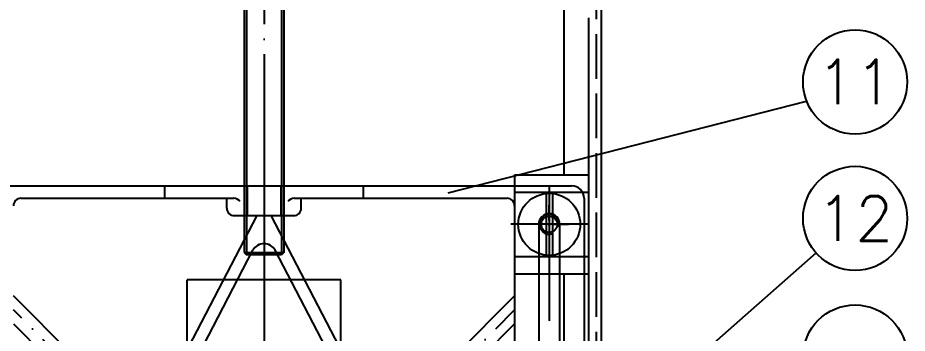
# Model space of a CAD drawing. Extents: x 66 to 2307, y 60 to 1695.
# Drawn here: x 288.7 to 647.2, y 686.8 to 813.9 of the extents above; entities that cross this region are included whole.
import ezdxf
from ezdxf.enums import TextEntityAlignment as Align

# ---------------------------------------------------------------- set-up
doc = ezdxf.new("R2010")
doc.units = 0
doc.header["$LTSCALE"] = 6
doc.header["$MEASUREMENT"] = 0
for name, pattern in [('CENTER', [22, 20, -1, 0, -1]), ('DASHED', [4, 3, -1]), ('THIN', [200000, 200000, 0])]:
    doc.linetypes.add(name, pattern=pattern)
for name, color, linetype in [('BALLBOM', 2, 'CONTINUOUS'), ('DOOR', 2, 'CONTINUOUS'), ('L-SCREW', 4, 'CONTINUOUS'), ('M-PLAN', 1, 'CONTINUOUS'), ('SOCKET', 4, 'CONTINUOUS'), ('STOPSCRW', 4, 'CONTINUOUS')]:
    doc.layers.add(name, color=color, linetype=linetype)
doc.styles.add('CHINA', font='romans.shx', dxfattribs={"bigfont": 'chineset.shx'})

msp = doc.modelspace()

# ---------------------------------------------------------------- linework, layer by layer
at = {"layer": 'BALLBOM', "color": 2, "linetype": 'CONTINUOUS'}
for p, q in [((462.18, 743.45), (606.66, 780.4)), ((533.21, 651.05), (610.46, 719.18))]:
    msp.add_line(p, q, dxfattribs=at)
for centre in [(626.21, 788.07), (626.21, 733.07), (626.21, 677.18)]:
    msp.add_circle(centre, 21, dxfattribs=at)
at = {"layer": 'DOOR', "linetype": 'DASHED'}
msp.add_line((521.92, 501.39), (521.92, 841.56), dxfattribs=at)
at = {"layer": 'DOOR'}
for p, q in [((523.92, 497.39), (523.92, 842.56)), ((508.92, 750.69), (508.92, 827.45)), ((518.92, 570.84), (518.92, 813.95)), ((488.92, 750.69), (518.92, 750.69)), ((488.92, 750.69), (488.92, 743.69)), ((488.92, 743.69), (518.92, 743.69)), ((488.92, 743.69), (488.92, 717.69)), ((488.92, 717.69), (518.92, 717.69)), ((488.92, 717.69), (488.92, 710.69)), ((488.92, 710.69), (518.92, 710.69)), ((508.92, 643.69), (508.92, 710.69))]:
    msp.add_line(p, q, dxfattribs=at)
at = {"layer": 'DOOR', "linetype": 'CENTER'}
for p, q in [((502.92, 732.19), (502.92, 738.44)), ((501.42, 730.69), (495.17, 730.69)), ((502.42, 730.69), (503.42, 730.69)), ((502.92, 730.19), (502.92, 731.19)), ((502.92, 729.19), (502.92, 722.94)), ((504.42, 730.69), (510.67, 730.69))]:
    msp.add_line(p, q, dxfattribs=at)
at = {"layer": 'DOOR', "linetype": 'CONTINUOUS'}
msp.add_circle((502.92, 730.69), 3.25, dxfattribs=at)
at = {"layer": 'DOOR', "linetype": 'THIN'}
msp.add_arc((502.92, 730.69), 3.95, 345, 285, dxfattribs=at)
at = {"layer": 'L-SCREW', "linetype": 'CENTER'}
msp.add_line((387.92, 931.39), (387.92, 715.39), dxfattribs=at)
at = {"layer": 'L-SCREW'}
for p, q in [((379.92, 897.39), (379.92, 719.39)), ((395.92, 897.39), (395.92, 719.39)), ((379.92, 719.39), (395.92, 719.39)), ((379.92, 719.39), (380.92, 718.39)), ((394.92, 718.39), (380.92, 718.39)), ((395.92, 719.39), (394.92, 718.39))]:
    msp.add_line(p, q, dxfattribs=at)
at = {"layer": 'L-SCREW', "linetype": 'THIN'}
for p, q in [((380.92, 863.39), (380.92, 719.39)), ((394.92, 863.39), (394.92, 719.39))]:
    msp.add_line(p, q, dxfattribs=at)
at = {"layer": 'M-PLAN', "linetype": 'CENTER'}
for p, q in [((387.92, 753.55), (387.92, 546.47)), ((502.92, 732.19), (502.92, 738.44)), ((501.42, 730.69), (495.17, 730.69)), ((502.42, 730.69), (503.42, 730.69)), ((502.92, 730.19), (502.92, 731.19)), ((502.92, 729.19), (502.92, 691.82)), ((504.42, 730.69), (510.67, 730.69)), ((383.67, 599.43), (286.92, 696.19)), ((387.92, 595.19), (488.92, 696.19))]:
    msp.add_line(p, q, dxfattribs=at)
at = {"layer": 'M-PLAN'}
for p, q in [((263.92, 746.19), (511.92, 746.19)), ((488.92, 746.19), (488.92, 664.46)), ((289.92, 741.19), (347.92, 741.19)), ((347.92, 741.19), (375.73, 741.19)), ((372.92, 737.19), (372.92, 741.19)), ((400.1, 741.19), (427.92, 741.19)), ((402.92, 737.19), (402.92, 741.19)), ((427.92, 741.19), (485.92, 741.19)), ((516.92, 741.19), (516.92, 520.19)), ((375.92, 734.19), (399.92, 734.19)), ((498.67, 730.69), (498.67, 640.69)), ((507.17, 640.69), (507.17, 730.69)), ((325.17, 663.59), (286.92, 701.85)), ((488.92, 701.85), (450.66, 663.59)), ((286.92, 690.53), (319.51, 657.94)), ((456.32, 657.94), (488.92, 690.53))]:
    msp.add_line(p, q, dxfattribs=at)
at = {"layer": 'M-PLAN', "linetype": 'THIN'}
for p, q in [((347.92, 741.19), (347.92, 746.19)), ((427.92, 746.19), (427.92, 741.19))]:
    msp.add_line(p, q, dxfattribs=at)
at = {"layer": 'M-PLAN', "linetype": 'DASHED'}
for p, q in [((379.98, 746.19), (379.98, 734.19)), ((381.17, 746.19), (381.17, 734.19)), ((394.67, 746.19), (394.67, 734.19)), ((395.85, 746.19), (395.85, 734.19))]:
    msp.add_line(p, q, dxfattribs=at)
at = {"layer": 'M-PLAN', "linetype": 'CONTINUOUS'}
for p, q in [((344.35, 655.73), (385.1, 734.19)), ((390.73, 734.19), (431.48, 655.73)), ((354.87, 665.14), (383.48, 720.22)), ((392.35, 720.22), (420.96, 665.14))]:
    msp.add_line(p, q, dxfattribs=at)
at = {"layer": 'M-PLAN'}
for centre, radius, start, end in [((511.92, 741.19), 5, 0, 90), ((289.92, 738.19), 3, 90, 180), ((375.73, 738.19), 3, 34.9639, 90), ((400.1, 738.19), 3, 90, 145.0361), ((485.92, 738.19), 3, 0, 90), ((375.92, 737.19), 3, 180, 270), ((399.92, 737.19), 3, 270, 0), ((502.92, 730.69), 4.25, 0, 180)]:
    msp.add_arc(centre, radius, start, end, dxfattribs=at)
at = {"layer": 'M-PLAN', "linetype": 'CONTINUOUS'}
msp.add_arc((387.92, 717.92), 5, 27.4466, 152.5534, dxfattribs=at)
at = {"layer": 'SOCKET', "linetype": 'CENTER'}
msp.add_line((387.92, 716.08), (387.92, 623.15), dxfattribs=at)
at = {"layer": 'SOCKET', "linetype": 'CONTINUOUS'}
for p, q in [((356.92, 674.46), (356.92, 708.37)), ((418.92, 708.37), (356.92, 708.37)), ((418.92, 674.46), (418.92, 708.37))]:
    msp.add_line(p, q, dxfattribs=at)
at = {"layer": 'STOPSCRW', "linetype": 'CENTER'}
for p, q in [((502.92, 746.19), (502.92, 715.19)), ((518.42, 730.69), (487.42, 730.69))]:
    msp.add_line(p, q, dxfattribs=at)
at = {"layer": 'STOPSCRW', "linetype": 'CONTINUOUS'}
for p, q in [((501.67, 743.13), (501.67, 718.25)), ((504.17, 743.13), (504.17, 718.25))]:
    msp.add_line(p, q, dxfattribs=at)
at = {"layer": 'STOPSCRW'}
msp.add_circle((502.92, 730.69), 12.5, dxfattribs=at)

# ---------------------------------------------------------------- texts
at = {"layer": 'BALLBOM', "color": 2, "linetype": 'CONTINUOUS', "style": 'CHINA'}
for s, p in [('11', (626.21, 788.07)), ('12', (626.21, 733.07))]:
    msp.add_text(s, height=18, dxfattribs=at).set_placement(p, align=Align.MIDDLE)

doc.saveas('drawing.dxf')
